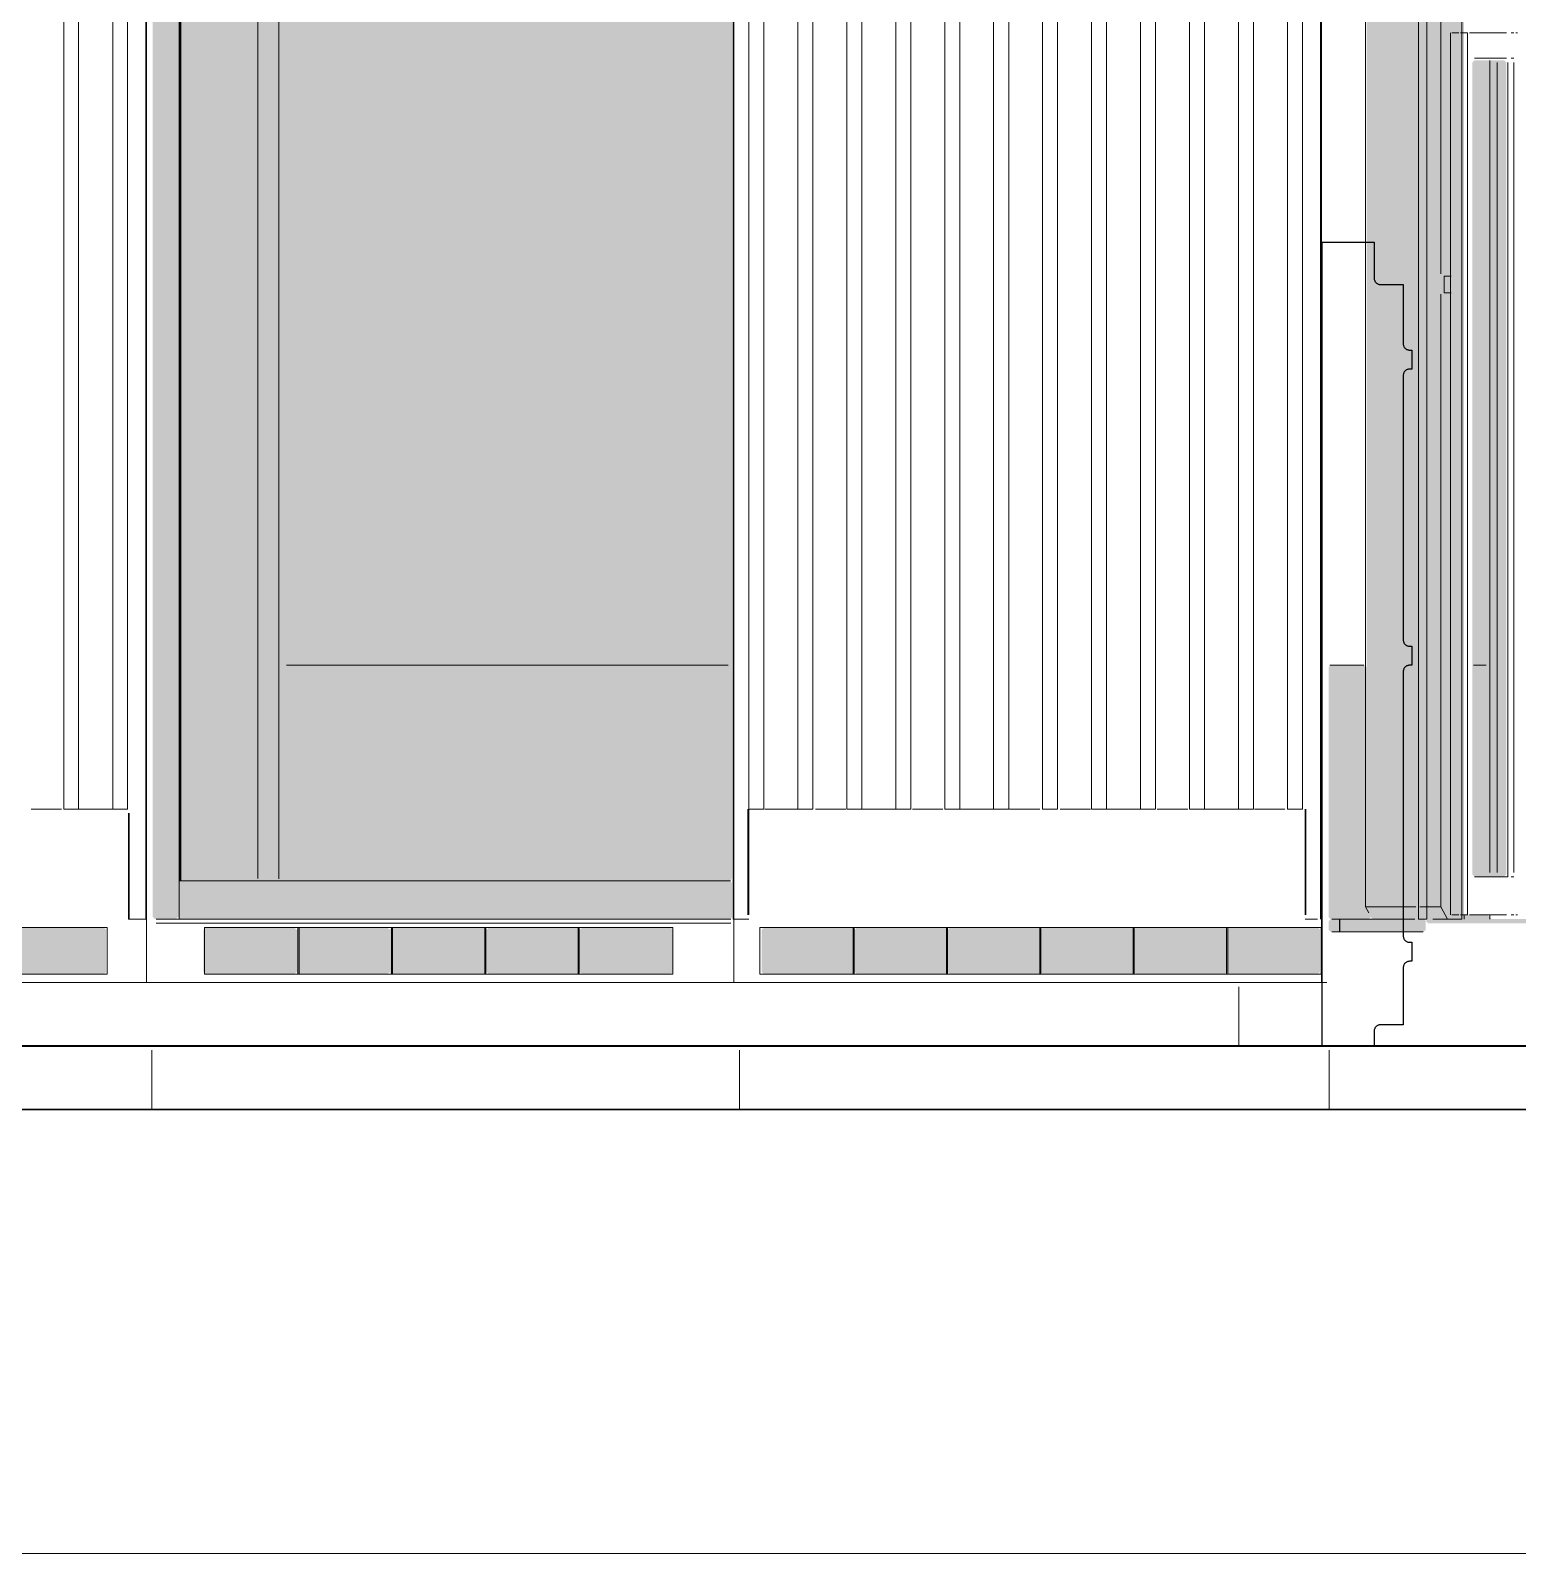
# Model space of a CAD drawing. Header units: millimetres. Extents: x 0 to 84100, y 0 to 59400.
# Drawn here: x 62445 to 65961, y 45447 to 49047 of the extents above; entities that cross this region are included whole.
import ezdxf

# ---------------------------------------------------------------- set-up
doc = ezdxf.new("R2010")
doc.units = ezdxf.units.MM
for name, color, linetype, lineweight in [('01_切断（構造・壁）', 7, 'Continuous', 35), ('09_立面の外形', 7, 'Continuous', 30), ('10_見えがかり', 7, 'Continuous', 13), ('12_見えがかり（ガラス）', 5, 'Continuous', 9), ('50_寸法', 3, 'Continuous', 9)]:
    doc.layers.add(name, color=color, linetype=linetype, lineweight=lineweight)

msp = doc.modelspace()

# ---------------------------------------------------------------- hatches: boundary and pattern name
at = {"layer": '10_見えがかり', "true_color": 0xe9dcc4}
for points in [[(65659.3, 49386.6), (65669.3, 49376.6), (65699.3, 49376.6), (65724.3, 49351.6), (65724.3, 49341.6), (65724.3, 46951.6), (65729.3, 46946.6), (65619.3, 46946.6), (65604.3, 46961.6), (65604.3, 47541.6), (65604.3, 49251.6), (65594.3, 49261.6), (65594.3, 49391.6), (65599.3, 49396.6), (65619.3, 49396.6), (65629.3, 49386.6)], [(62794.3, 49321.6), (62794.3, 49261.6), (62799.3, 49256.6), (62794.3, 49251.6), (62794.3, 47041.6), (62799.3, 47036.6), (62794.3, 47031.6), (62794.3, 46951.6), (62789.3, 46946.6), (62739.3, 46946.6), (62734.3, 46951.6), (62734.3, 49321.6), (62739.3, 49326.6), (62789.3, 49326.6)], [(64104.3, 47031.6), (64104.3, 46951.6), (64099.3, 46946.6), (62799.3, 46946.6), (62794.3, 46951.6), (62794.3, 47031.6), (62799.3, 47036.6), (64099.3, 47036.6)], [(62624.3, 46921.6), (62624.3, 46821.6), (62619.3, 46816.6), (62409.3, 46816.6), (62404.3, 46821.6), (62404.3, 46921.6), (62409.3, 46926.6), (62619.3, 46926.6)], [(63074.3, 46921.6), (63074.3, 46821.6), (63069.3, 46816.6), (62859.3, 46816.6), (62854.3, 46821.6), (62854.3, 46921.6), (62859.3, 46926.6), (63069.3, 46926.6)], [(63294.3, 46921.6), (63294.3, 46821.6), (63289.3, 46816.6), (63079.3, 46816.6), (63074.3, 46821.6), (63074.3, 46921.6), (63079.3, 46926.6), (63289.3, 46926.6)], [(63524.3, 46921.6), (63524.3, 46821.6), (63519.3, 46816.6), (63299.3, 46816.6), (63294.3, 46821.6), (63294.3, 46921.6), (63299.3, 46926.6), (63519.3, 46926.6)], [(63744.3, 46921.6), (63744.3, 46821.6), (63739.3, 46816.6), (63529.3, 46816.6), (63524.3, 46821.6), (63524.3, 46921.6), (63529.3, 46926.6), (63739.3, 46926.6)], [(63964.3, 46921.6), (63964.3, 46821.6), (63959.3, 46816.6), (63749.3, 46816.6), (63744.3, 46821.6), (63744.3, 46921.6), (63749.3, 46926.6), (63959.3, 46926.6)], [(64394.3, 46921.6), (64394.3, 46821.6), (64389.3, 46816.6), (64179.3, 46816.6), (64174.3, 46821.6), (64174.3, 46921.6), (64179.3, 46926.6), (64389.3, 46926.6)], [(64614.3, 46921.6), (64614.3, 46821.6), (64609.3, 46816.6), (64399.3, 46816.6), (64394.3, 46821.6), (64394.3, 46921.6), (64399.3, 46926.6), (64609.3, 46926.6)], [(64834.3, 46921.6), (64834.3, 46821.6), (64829.3, 46816.6), (64619.3, 46816.6), (64614.3, 46821.6), (64614.3, 46921.6), (64619.3, 46926.6), (64829.3, 46926.6)], [(65054.3, 46921.6), (65054.3, 46821.6), (65049.3, 46816.6), (64839.3, 46816.6), (64834.3, 46821.6), (64834.3, 46921.6), (64839.3, 46926.6), (65049.3, 46926.6)], [(65274.3, 46921.6), (65274.3, 46821.6), (65269.3, 46816.6), (65059.3, 46816.6), (65054.3, 46821.6), (65054.3, 46921.6), (65059.3, 46926.6), (65269.3, 46926.6)], [(65494.3, 46921.6), (65494.3, 46821.6), (65489.3, 46816.6), (65279.3, 46816.6), (65274.3, 46821.6), (65274.3, 46921.6), (65279.3, 46926.6), (65489.3, 46926.6)], [(65744.3, 46921.6), (65739.3, 46916.6), (65519.3, 46916.6), (65514.3, 46921.6), (65514.3, 46941.6), (65519.3, 46946.6), (65609.3, 46946.6), (65729.3, 46946.6), (65739.3, 46946.6), (65744.3, 46941.6)]]:
    msp.add_hatch(color=8, dxfattribs=at).paths.add_polyline_path(points)
at = {"layer": '12_見えがかり（ガラス）', "true_color": 0xdce9f2}
for points in [[(65829.3, 49736.6), (65834.3, 49731.6), (65834.3, 46951.6), (65829.3, 46946.6), (65729.3, 46946.6), (65724.3, 46951.6), (65724.3, 49731.6), (65729.3, 49736.6)], [(64099.3, 49256.6), (64104.3, 49251.6), (64104.3, 47041.6), (64099.3, 47036.6), (62799.3, 47036.6), (62794.3, 47041.6), (62794.3, 49251.6), (62799.3, 49256.6)], [(65929.3, 48976.6), (65934.3, 48971.6), (65934.3, 47051.6), (65929.3, 47046.6), (65859.3, 47046.6), (65854.3, 47051.6), (65854.3, 48971.6), (65859.3, 48976.6)], [(65604.3, 47541.6), (65604.3, 46961.6), (65614.3, 46951.6), (65609.3, 46946.6), (65519.3, 46946.6), (65514.3, 46951.6), (65514.3, 47541.6), (65519.3, 47546.6), (65599.3, 47546.6)], [(65899.3, 46946.6), (66809.3, 46946.6), (66814.3, 46941.6), (66809.3, 46936.6), (65749.3, 46936.6), (65744.3, 46941.6), (65749.3, 46946.6), (65829.3, 46946.6), (65839.3, 46956.6), (65889.3, 46956.6)]]:
    msp.add_hatch(color=8, dxfattribs=at).paths.add_polyline_path(points)

# ---------------------------------------------------------------- linework, layer by layer
at = {"layer": '01_切断（構造・壁）'}
msp.add_lwpolyline([(3834.3, 46646.6), (76265.7, 46646.6)], dxfattribs=at)
at = {"layer": '09_立面の外形'}
msp.add_lwpolyline([(67527.7, 46496.6), (10808.1, 46496.6)], dxfattribs=at)
at = {"layer": '10_見えがかり'}
for points in [[(62541.2, 49671.4), (62541.2, 49391.6), (62559.3, 49391.6), (62559.3, 47206.6), (62524.3, 47206.6), (62524.3, 49670.7)], [(65317.2, 49669.3), (65317.2, 49391.6), (65336.9, 49391.6), (65336.9, 47206.6), (65301.2, 47206.6), (65301.2, 49669.2)], [(64179.4, 49591.6), (64179.4, 47206.6), (64143.8, 47206.6), (64143.8, 49590.5)], [(64295.2, 49590.4), (64295.2, 47206.6), (64259.5, 47206.6), (64259.5, 49587.9)], [(64410.9, 49591.5), (64410.9, 47206.6), (64375.3, 47206.6), (64375.3, 49591)], [(64526.7, 49589.6), (64526.7, 47206.6), (64491, 47206.6), (64491, 49589.1)], [(64642.4, 49591.2), (64642.4, 47206.6), (64606.8, 47206.6), (64606.8, 49591.3)], [(64758.2, 49588.7), (64758.2, 47206.6), (64722.5, 47206.6), (64722.5, 49589.9)], [(64873.9, 49590.8), (64873.9, 47206.6), (64838.3, 47206.6), (64838.3, 49591.5)], [(64989.7, 49591.6), (64989.7, 47206.6), (64954, 47206.6), (64954, 49590.6)], [(65105.4, 49590.3), (65105.4, 47206.6), (65069.7, 47206.6), (65069.7, 49588.1)], [(64106.7, 49570.8), (64106.7, 46946.6)], [(64108.7, 49570.8), (64108.7, 46946.6)], [(64108.7, 46796.6), (64108.7, 49570.8)], [(65221.1, 49441.4), (65221.1, 47206.6), (65185.5, 47206.6), (65185.5, 49441.1)], [(62640.2, 49391.6), (62675.2, 49391.6), (62675.2, 47206.6), (62640.2, 47206.6), (62640.2, 49391.6)], [(62718.3, 46946.6), (62718.3, 49391.6)], [(62720, 46796.6), (62720, 49391.6)], [(62720, 46946.6), (62720, 49391.6)], [(65417, 49391.6), (65452.6, 49391.6), (65452.6, 47206.6), (65417, 47206.6), (65417, 49391.6)], [(65495.6, 46946.6), (65495.6, 49391.6)], [(65497.6, 46946.6), (65497.6, 49391.6)], [(65497.6, 46796.6), (65497.6, 49391.6)], [(62797.3, 46946.6), (62797.3, 49321.6)], [(62983, 49119.9), (62983, 48977)], [(65601.6, 49119.9), (65601.6, 48977)], [(65779.8, 49119.9), (65779.8, 48977)], [(63032.6, 48948.1), (63032.6, 49091)], [(65802.8, 46956.6), (65802.8, 49041.6)], [(65806.2, 49041.6), (65809.5, 49041.6)], [(65809.5, 49041.6), (65812.8, 49041.6)], [(65812.8, 49041.6), (65816.1, 49041.6)], [(65816.1, 49041.6), (65819.4, 49041.6)], [(65819.4, 49041.6), (65822.7, 49041.6)], [(65826, 49041.6), (65829.3, 49041.6)], [(65829.3, 49041.6), (65832.6, 49041.6)], [(65832.6, 49041.6), (65835.9, 49041.6)], [(65835.9, 49041.6), (65839.2, 49041.6)], [(65839.2, 49041.6), (65842.5, 49041.6)], [(65842.5, 46956.6), (65842.5, 49041.6)], [(65850.8, 49041.6), (65847.5, 49041.6)], [(65847.5, 49041.6), (65850.8, 49041.6)], [(65850.8, 49041.6), (65859.3, 49041.6)], [(65859.3, 49041.6), (65867.8, 49041.6)], [(65867.8, 49041.6), (65876.2, 49041.6)], [(65876.2, 49041.6), (65884.7, 49041.6)], [(65884.7, 49041.6), (65893.1, 49041.6)], [(65893.1, 49041.6), (65901.6, 49041.6)], [(65901.6, 49041.6), (65910, 49041.6)], [(65910, 49041.6), (65918.5, 49041.6)], [(65918.5, 49041.6), (65927, 49041.6)], [(65927, 49041.6), (65935.4, 49041.6)], [(65949, 49041.6), (65945.7, 49041.6)], [(65945.7, 49041.6), (65949, 49041.6)], [(65952.3, 49041.6), (65949, 49041.6)], [(65949, 49041.6), (65952.3, 49041.6)], [(65960.7, 49041.6), (65957.4, 49041.6)], [(62983, 48977), (62983, 48834)], [(65601.6, 48977), (65601.6, 48834)], [(65779.8, 48977), (65779.8, 48834)], [(65859.3, 48981.6), (65867.8, 48981.6)], [(65867.8, 48981.6), (65876.2, 48981.6)], [(65876.2, 48981.6), (65884.7, 48981.6)], [(65884.7, 48981.6), (65893.1, 48981.6)], [(65893.1, 48981.6), (65901.6, 48981.6)], [(65895.4, 47056.6), (65895.4, 48976.5)], [(65901.6, 48981.6), (65910, 48981.6)], [(65910, 48981.6), (65918.5, 48981.6)], [(65912.7, 47056.3), (65912.7, 48971.7)], [(65918.5, 48981.6), (65927, 48981.6)], [(65927, 48981.6), (65935.4, 48981.6)], [(65949, 48981.6), (65945.7, 48981.6)], [(65952.3, 48981.6), (65949, 48981.6)], [(65952.3, 47056.3), (65952.3, 48971.7)], [(63032.6, 48805.1), (63032.6, 48948.1)], [(62983, 48834), (62983, 48691)], [(65601.6, 48834), (65601.6, 48691)], [(65779.8, 48834), (65779.8, 48691)], [(63032.6, 48662.2), (63032.6, 48805.1)], [(62983, 48691), (62983, 48548.1)], [(65601.6, 48691), (65601.6, 48548.1)], [(65779.8, 48691), (65779.8, 48548.1)], [(63032.6, 48519.2), (63032.6, 48662.2)], [(62983, 48548.1), (62983, 48405.1)], [(65601.6, 48548.1), (65601.6, 48405.1)], [(65779.8, 48548.1), (65779.8, 48471.8)], [(63032.6, 48376.2), (63032.6, 48519.2)], [(65789, 48466.6), (65787.6, 48466.6)], [(65787.6, 48426.6), (65787.6, 48466.6)], [(65787.6, 48466.6), (65789.7, 48466.6)], [(65790.4, 48466.6), (65789, 48466.6)], [(65789.7, 48466.6), (65791.7, 48466.6)], [(65791.8, 48466.6), (65790.4, 48466.6)], [(65791.7, 48466.6), (65793.8, 48466.6)], [(65793.8, 48466.6), (65795.9, 48466.6)], [(65795.9, 48466.6), (65797.9, 48466.6)], [(65797.9, 48466.6), (65800, 48466.6)], [(65800, 48466.6), (65802, 48466.6)], [(65802, 48466.6), (65804.1, 48466.6)], [(62983, 48405.1), (62983, 48262.2)], [(65601.6, 48405.1), (65601.6, 48262.2)], [(65779.8, 48424.2), (65779.8, 48405.1)], [(65779.8, 48405.1), (65779.8, 48262.2)], [(65789, 48426.6), (65787.6, 48426.6)], [(65787.6, 48426.6), (65789.7, 48426.6)], [(65790.4, 48426.6), (65789, 48426.6)], [(65789.7, 48426.6), (65791.7, 48426.6)], [(65791.8, 48426.6), (65790.4, 48426.6)], [(65791.7, 48426.6), (65793.8, 48426.6)], [(65793.8, 48426.6), (65795.9, 48426.6)], [(65795.9, 48426.6), (65797.9, 48426.6)], [(65797.9, 48426.6), (65800, 48426.6)], [(65800, 48426.6), (65802, 48426.6)], [(65802, 48426.6), (65804.1, 48426.6)], [(63032.6, 48233.3), (63032.6, 48376.2)], [(62983, 48262.2), (62983, 48119.2)], [(65601.6, 48262.2), (65601.6, 48119.2)], [(65779.8, 48262.2), (65779.8, 48119.2)], [(63032.6, 48090.3), (63032.6, 48233.3)], [(62983, 48119.2), (62983, 47976.2)], [(65601.6, 48119.2), (65601.6, 47976.2)], [(65779.8, 48119.2), (65779.8, 47976.2)], [(63032.6, 47947.3), (63032.6, 48090.3)], [(62983, 47976.2), (62983, 47833.3)], [(65601.6, 47976.2), (65601.6, 47833.3)], [(65779.8, 47976.2), (65779.8, 47833.3)], [(63032.6, 47804.4), (63032.6, 47947.3)], [(62983, 47833.3), (62983, 47690.3)], [(65601.6, 47833.3), (65601.6, 47690.3)], [(65779.8, 47833.3), (65779.8, 47690.3)], [(63032.6, 47661.4), (63032.6, 47804.4)], [(62983, 47690.3), (62983, 47547.3)], [(65601.6, 47690.3), (65601.6, 47547.3)], [(65779.8, 47690.3), (65779.8, 47547.3)], [(63032.6, 47518.4), (63032.6, 47661.4)], [(62983, 47547.3), (62983, 47404.4)], [(63050.5, 47546.6), (64095.1, 47546.6)], [(65517.7, 47546.6), (65597.5, 47546.6)], [(65601.6, 47547.3), (65601.6, 47404.4)], [(65779.8, 47547.3), (65779.8, 47404.4)], [(65856.9, 47546.6), (65886.8, 47546.6)], [(63032.6, 47375.5), (63032.6, 47518.4)], [(62983, 47404.4), (62983, 47261.4)], [(65601.6, 47404.4), (65601.6, 47261.4)], [(65779.8, 47404.4), (65779.8, 47261.4)], [(63032.6, 47232.5), (63032.6, 47375.5)], [(62983, 47261.4), (62983, 47118.4)], [(65601.6, 47261.4), (65601.6, 47118.4)], [(65779.8, 47261.4), (65779.8, 47118.4)], [(62447.4, 47206.6), (62517.4, 47206.6)], [(62449.2, 47206.6), (62519.1, 47206.6)], [(62557.4, 47206.6), (62637.4, 47206.6)], [(62559.1, 47206.6), (62639.1, 47206.6)], [(63032.6, 47089.5), (63032.6, 47232.5)], [(64141.8, 46956.6), (64141.8, 47206.6)], [(64143.7, 46956.6), (64143.7, 47206.6)], [(64181.7, 47206.6), (64261.5, 47206.6)], [(64183.7, 47206.6), (64263.5, 47206.6)], [(64301.4, 47206.6), (64371.2, 47206.6)], [(64303.4, 47206.6), (64373.2, 47206.6)], [(64411.1, 47206.6), (64491, 47206.6)], [(64413.1, 47206.6), (64492.9, 47206.6)], [(64530.9, 47206.6), (64600.7, 47206.6)], [(64532.8, 47206.6), (64602.7, 47206.6)], [(64640.6, 47206.6), (64720.4, 47206.6)], [(64652.6, 47206.6), (64722.4, 47206.6)], [(64760.3, 47206.6), (64830.2, 47206.6)], [(64762.3, 47206.6), (64832.1, 47206.6)], [(64880, 47206.6), (64949.9, 47206.6)], [(64882, 47206.6), (64951.8, 47206.6)], [(64989.8, 47206.6), (65069.6, 47206.6)], [(64991.8, 47206.6), (65071.6, 47206.6)], [(65109.5, 47206.6), (65179.3, 47206.6)], [(65111.5, 47206.6), (65181.3, 47206.6)], [(65219.2, 47206.6), (65299.1, 47206.6)], [(65221.2, 47206.6), (65301, 47206.6)], [(65339, 47206.6), (65408.8, 47206.6)], [(65340.9, 47206.6), (65410.8, 47206.6)], [(65458.7, 47206.6), (65458.7, 46956.6)], [(65460.7, 47206.6), (65460.7, 46956.6)], [(62677.4, 46946.6), (62677.4, 47196.6)], [(62679.1, 46946.6), (62679.1, 47196.6)], [(62983, 47118.4), (62983, 47042.2)], [(65601.6, 47118.4), (65601.6, 46975.5)], [(65779.8, 47118.4), (65779.8, 46975.5)], [(63032.6, 47089.5), (63032.6, 47041.9)], [(64097.2, 47036.6), (62797.3, 47036.6)], [(62797.3, 47036.6), (62797.3, 46946.6)], [(65859.3, 47046.6), (65867.8, 47046.6)], [(65867.8, 47046.6), (65876.2, 47046.6)], [(65876.2, 47046.6), (65884.7, 47046.6)], [(65884.7, 47046.6), (65893.1, 47046.6)], [(65893.1, 47046.6), (65901.6, 47046.6)], [(65901.6, 47046.6), (65910, 47046.6)], [(65910, 47046.6), (65918.5, 47046.6)], [(65918.5, 47046.6), (65927, 47046.6)], [(65927, 47046.6), (65935.4, 47046.6)], [(65949, 47046.6), (65945.7, 47046.6)], [(65952.3, 47046.6), (65949, 47046.6)], [(65601.6, 46975.5), (65720.4, 46975.5)], [(65601.6, 46975.5), (65609.5, 46961)], [(65730.3, 46975.5), (65779.8, 46975.5)], [(65779.8, 46975.5), (65795.6, 46946.6)], [(65806.2, 46956.6), (65809.5, 46956.6)], [(65809.5, 46956.6), (65812.8, 46956.6)], [(65812.8, 46956.6), (65816.1, 46956.6)], [(65816.1, 46956.6), (65819.4, 46956.6)], [(65819.4, 46956.6), (65822.7, 46956.6)], [(65826, 46956.6), (65829.3, 46956.6)], [(65829.3, 46956.6), (65832.6, 46956.6)], [(65832.6, 46956.6), (65835.9, 46956.6)], [(65835.3, 46956.1), (65835.3, 46946.6)], [(65835.9, 46956.6), (65839.2, 46956.6)], [(65839.2, 46956.6), (65842.5, 46956.6)], [(65850.8, 46956.6), (65847.5, 46956.6)], [(65847.5, 46956.6), (65850.8, 46956.6)], [(65850.8, 46956.6), (65859.3, 46956.6)], [(65859.3, 46956.6), (65867.8, 46956.6)], [(65867.8, 46956.6), (65876.2, 46956.6)], [(65876.2, 46956.6), (65884.7, 46956.6)], [(65884.7, 46956.6), (65893.1, 46956.6)], [(65893.1, 46956.6), (65901.6, 46956.6)], [(65895.4, 46946.6), (65895.4, 46956.6)], [(65901.6, 46956.6), (65910, 46956.6)], [(65910, 46956.6), (65918.5, 46956.6)], [(65918.5, 46956.6), (65927, 46956.6)], [(65927, 46956.6), (65935.4, 46956.6)], [(65949, 46956.6), (65945.7, 46956.6)], [(65945.7, 46956.6), (65949, 46956.6)], [(65952.3, 46956.6), (65949, 46956.6)], [(65949, 46956.6), (65952.3, 46956.6)], [(65960.7, 46956.6), (65957.4, 46956.6)], [(62403.3, 46926.6), (62626.8, 46926.6), (62626.8, 46816.6), (62403.3, 46816.6), (62403.3, 46926.6)], [(62679.1, 46946.6), (62677.4, 46946.6)], [(62718.3, 46946.6), (62677.4, 46946.6)], [(62679.1, 46946.6), (62720, 46946.6)], [(62720, 46946.6), (62718.3, 46946.6)], [(62742.5, 46946.6), (64101.6, 46946.6)], [(62742.5, 46936.6), (64101.6, 46936.6)], [(62742.5, 46936.6), (64101.6, 46936.6)], [(62856.9, 46926.6), (63080.4, 46926.6), (63080.4, 46816.6), (62856.9, 46816.6), (62856.9, 46926.6)], [(63077.8, 46926.6), (63301.3, 46926.6), (63301.3, 46816.6), (63077.8, 46816.6), (63077.8, 46926.6)], [(63298.6, 46926.6), (63522.1, 46926.6), (63522.1, 46816.6), (63298.6, 46816.6), (63298.6, 46926.6)], [(63519.5, 46926.6), (63743, 46926.6), (63743, 46816.6), (63519.5, 46816.6), (63519.5, 46926.6)], [(63740.3, 46926.6), (63963.8, 46926.6), (63963.8, 46816.6), (63740.3, 46816.6), (63740.3, 46926.6)], [(64108.7, 46946.6), (64106.7, 46946.6)], [(64106.7, 46946.6), (64141.8, 46946.6)], [(64108.7, 46946.6), (64143.7, 46946.6)], [(64143.7, 46946.6), (64141.8, 46946.6)], [(64169.5, 46926.6), (64392.9, 46926.6), (64392.9, 46816.6), (64169.5, 46816.6), (64169.5, 46926.6)], [(64390.3, 46926.6), (64613.6, 46926.6), (64613.6, 46816.6), (64390.3, 46816.6), (64390.3, 46926.6)], [(64611, 46926.6), (64834.4, 46926.6), (64834.4, 46816.6), (64611, 46816.6), (64611, 46926.6)], [(64831.8, 46926.6), (65055.1, 46926.6), (65055.1, 46816.6), (64831.8, 46816.6), (64831.8, 46926.6)], [(65052.5, 46926.6), (65275.9, 46926.6), (65275.9, 46816.6), (65052.5, 46816.6), (65052.5, 46926.6)], [(65273.2, 46926.6), (65496.6, 46926.6), (65496.6, 46816.6), (65273.2, 46816.6), (65273.2, 46926.6)], [(65460.7, 46946.6), (65458.7, 46946.6)], [(65458.7, 46946.6), (65486.4, 46946.6)], [(65460.7, 46946.6), (65488.4, 46946.6)], [(65521.9, 46946.6), (65540.2, 46946.6)], [(65540.2, 46916.6), (65540.2, 46946.6)], [(65541, 46916.6), (65541, 46946.6)], [(65718.6, 46946.6), (65541.1, 46946.6)], [(65541.1, 46916.6), (65541.1, 46946.6)], [(65785.7, 46946.6), (65795.7, 46946.6)], [(65785.7, 46946.6), (65795.6, 46946.6)], [(65521.9, 46916.6), (65540.2, 46916.6)], [(65738.3, 46916.6), (65541.1, 46916.6)], [(61751, 46796.6), (62639.7, 46796.6)], [(63527.9, 46796.6), (62639.7, 46796.6)], [(64415.5, 46796.6), (63527.9, 46796.6)], [(64415.5, 46796.6), (65302.6, 46796.6)], [(65510.5, 46796.6), (65302.6, 46796.6)], [(65302.6, 46646.6), (65302.6, 46786.6)], [(65497.6, 46796.6), (65506.5, 46796.6)], [(61751, 46646.6), (62639.7, 46646.6)], [(63527.9, 46646.6), (62639.7, 46646.6)], [(62732.5, 46496.6), (62732.5, 46636.6)], [(64415.5, 46646.6), (63527.9, 46646.6)], [(64121.6, 46496.6), (64121.6, 46636.6)], [(64415.5, 46646.6), (65302.6, 46646.6)], [(65302.6, 46646.6), (65510.5, 46646.6)], [(65515.5, 46496.6), (65515.5, 46636.6)], [(61345, 46496.6), (62726.9, 46496.6)], [(62732.5, 46496.6), (64121.6, 46496.6)], [(64121.6, 46496.6), (64126.2, 46496.6)], [(64126.2, 46496.6), (65515.5, 46496.6)], [(65774.3, 46496.6), (65515.5, 46496.6)]]:
    msp.add_lwpolyline(points, dxfattribs=at)
at = {"layer": '12_立面_外構・樹木'}
msp.add_lwpolyline([(65499.6, 46646.6), (65499.6, 46646.9), (65499.6, 48546.2), (65499.6, 48546.6), (65500, 48546.6), (65621.9, 48546.6), (65622.2, 48546.6), (65622.3, 48546.2), (65622.3, 48461.6), (65622.3, 48460.1), (65622.5, 48458.6), (65622.9, 48457.2), (65623.4, 48455.8), (65624, 48454.5), (65624.8, 48453.2), (65625.7, 48452.1), (65626.6, 48451), (65627.7, 48450), (65628.9, 48449.1), (65630.2, 48448.3), (65631.5, 48447.7), (65632.9, 48447.2), (65634.3, 48446.9), (65635.8, 48446.6), (65637.3, 48446.6), (65690.5, 48446.6), (65690.9, 48446.6), (65690.9, 48446.2), (65690.9, 48306.6), (65691, 48305.1), (65691.2, 48303.6), (65691.6, 48302.2), (65692.1, 48300.8), (65692.7, 48299.5), (65693.4, 48298.2), (65694.3, 48297.1), (65695.3, 48296), (65696.4, 48295), (65697.6, 48294.1), (65698.8, 48293.3), (65700.2, 48292.7), (65701.6, 48292.2), (65703, 48291.9), (65704.4, 48291.6), (65705.9, 48291.6), (65710.5, 48291.6), (65710.9, 48291.6), (65710.9, 48291.2), (65710.9, 48246.9), (65710.9, 48246.6), (65710.5, 48246.6), (65705.9, 48246.6), (65704.4, 48246.5), (65703, 48246.3), (65701.6, 48245.9), (65700.2, 48245.4), (65698.8, 48244.8), (65697.6, 48244), (65696.4, 48243.2), (65695.3, 48242.2), (65694.3, 48241.1), (65693.4, 48239.9), (65692.7, 48238.6), (65692.1, 48237.3), (65691.6, 48235.9), (65691.2, 48234.5), (65691, 48233), (65690.9, 48231.6), (65690.9, 47606.6), (65691, 47605.1), (65691.2, 47603.6), (65691.6, 47602.2), (65692.1, 47600.8), (65692.7, 47599.5), (65693.4, 47598.2), (65694.3, 47597.1), (65695.3, 47596), (65696.4, 47595), (65697.6, 47594.1), (65698.8, 47593.3), (65700.2, 47592.7), (65701.6, 47592.2), (65703, 47591.9), (65704.4, 47591.6), (65705.9, 47591.6), (65710.5, 47591.6), (65710.9, 47591.6), (65710.9, 47591.2), (65710.9, 47546.9), (65710.9, 47546.6), (65710.5, 47546.6), (65705.9, 47546.6), (65704.4, 47546.5), (65703, 47546.3), (65701.6, 47545.9), (65700.2, 47545.4), (65698.8, 47544.8), (65697.6, 47544), (65696.4, 47543.2), (65695.3, 47542.2), (65694.3, 47541.1), (65693.4, 47539.9), (65692.7, 47538.6), (65692.1, 47537.3), (65691.6, 47535.9), (65691.2, 47534.5), (65691, 47533), (65690.9, 47531.6), (65690.9, 46906.6), (65691, 46905.1), (65691.2, 46903.6), (65691.6, 46902.2), (65692.1, 46900.8), (65692.7, 46899.5), (65693.4, 46898.2), (65694.3, 46897.1), (65695.3, 46896), (65696.4, 46895), (65697.6, 46894.1), (65698.8, 46893.3), (65700.2, 46892.7), (65701.6, 46892.2), (65703, 46891.9), (65704.4, 46891.6), (65705.9, 46891.6), (65710.5, 46891.6), (65710.9, 46891.6), (65710.9, 46891.2), (65710.9, 46846.9), (65710.9, 46846.6), (65710.5, 46846.6), (65705.9, 46846.6), (65704.4, 46846.5), (65703, 46846.3), (65701.6, 46845.9), (65700.2, 46845.4), (65698.8, 46844.8), (65697.6, 46844), (65696.4, 46843.2), (65695.3, 46842.2), (65694.3, 46841.1), (65693.4, 46839.9), (65692.7, 46838.6), (65692.1, 46837.3), (65691.6, 46835.9), (65691.2, 46834.5), (65691, 46833), (65690.9, 46831.6), (65690.9, 46696.9), (65690.9, 46696.6), (65690.5, 46696.6), (65637.3, 46696.6), (65635.8, 46696.5), (65634.3, 46696.3), (65632.9, 46695.9), (65631.5, 46695.4), (65630.2, 46694.8), (65628.9, 46694), (65627.7, 46693.2), (65626.6, 46692.2), (65625.7, 46691.1), (65624.8, 46689.9), (65624, 46688.6), (65623.4, 46687.3), (65622.9, 46685.9), (65622.5, 46684.5), (65622.3, 46683), (65622.3, 46681.6), (65622.3, 46646.9), (65622.2, 46646.6), (65621.9, 46646.6), (65500, 46646.6), (65499.6, 46646.6)], dxfattribs=at)
at = {"layer": '12_見えがかり（ガラス）'}
for points in [[(65727.2, 46946.6), (65727.2, 49727.9)], [(65747, 46946.6), (65747, 49727.9)], [(65829.5, 46946.6), (65829.5, 49727.9)], [(62799.2, 49261.6), (62799.2, 47036.6)], [(62800.8, 49261.6), (62800.8, 47036.6)], [(65938.5, 47046.6), (65938.5, 48971.6)], [(62800.8, 47036.6), (62799.2, 47036.6)], [(64099, 47036.6), (62799.2, 47036.6)], [(64100.6, 47036.6), (62800.8, 47036.6)], [(65862.4, 47046.6), (65870.8, 47046.6)], [(65870.8, 47046.6), (65879.3, 47046.6)], [(65879.3, 47046.6), (65887.7, 47046.6)], [(65887.7, 47046.6), (65896.2, 47046.6)], [(65896.2, 47046.6), (65904.6, 47046.6)], [(65904.6, 47046.6), (65913.1, 47046.6)], [(65913.1, 47046.6), (65921.5, 47046.6)], [(65921.5, 47046.6), (65930, 47046.6)], [(65930, 47046.6), (65938.5, 47046.6)], [(65727.2, 46946.6), (65728.9, 46946.6)], [(65728.9, 46946.6), (65730.5, 46946.6)], [(65730.5, 46946.6), (65732.2, 46946.6)], [(65732.2, 46946.6), (65733.8, 46946.6)], [(65733.8, 46946.6), (65735.5, 46946.6)], [(65735.5, 46946.6), (65737.1, 46946.6)], [(65737.1, 46946.6), (65738.8, 46946.6)], [(65738.8, 46946.6), (65740.4, 46946.6)], [(65740.4, 46946.6), (65742.1, 46946.6)], [(65742.1, 46946.6), (65743.7, 46946.6)], [(65743.7, 46946.6), (65745.4, 46946.6)], [(65745.4, 46946.6), (65747, 46946.6)], [(65760.8, 46946.6), (65767.6, 46946.6)], [(65767.6, 46946.6), (65774.5, 46946.6)], [(65774.5, 46946.6), (65781.4, 46946.6)], [(65781.4, 46946.6), (65788.2, 46946.6)], [(65788.2, 46946.6), (65795.1, 46946.6)], [(65795.1, 46946.6), (65802, 46946.6)], [(65802, 46946.6), (65808.9, 46946.6)], [(65808.9, 46946.6), (65815.7, 46946.6)], [(65815.7, 46946.6), (65822.6, 46946.6)], [(65822.6, 46946.6), (65829.5, 46946.6)], [(65826.2, 46946.6), (65824.5, 46946.6)], [(65827.8, 46946.6), (65826.2, 46946.6)], [(65829.5, 46946.6), (65827.8, 46946.6)]]:
    msp.add_lwpolyline(points, dxfattribs=at)
at = {"layer": '50_寸法'}
msp.add_lwpolyline([(6334.3, 45446.6), (73765.7, 45446.6)], dxfattribs=at)

doc.saveas('drawing.dxf')
